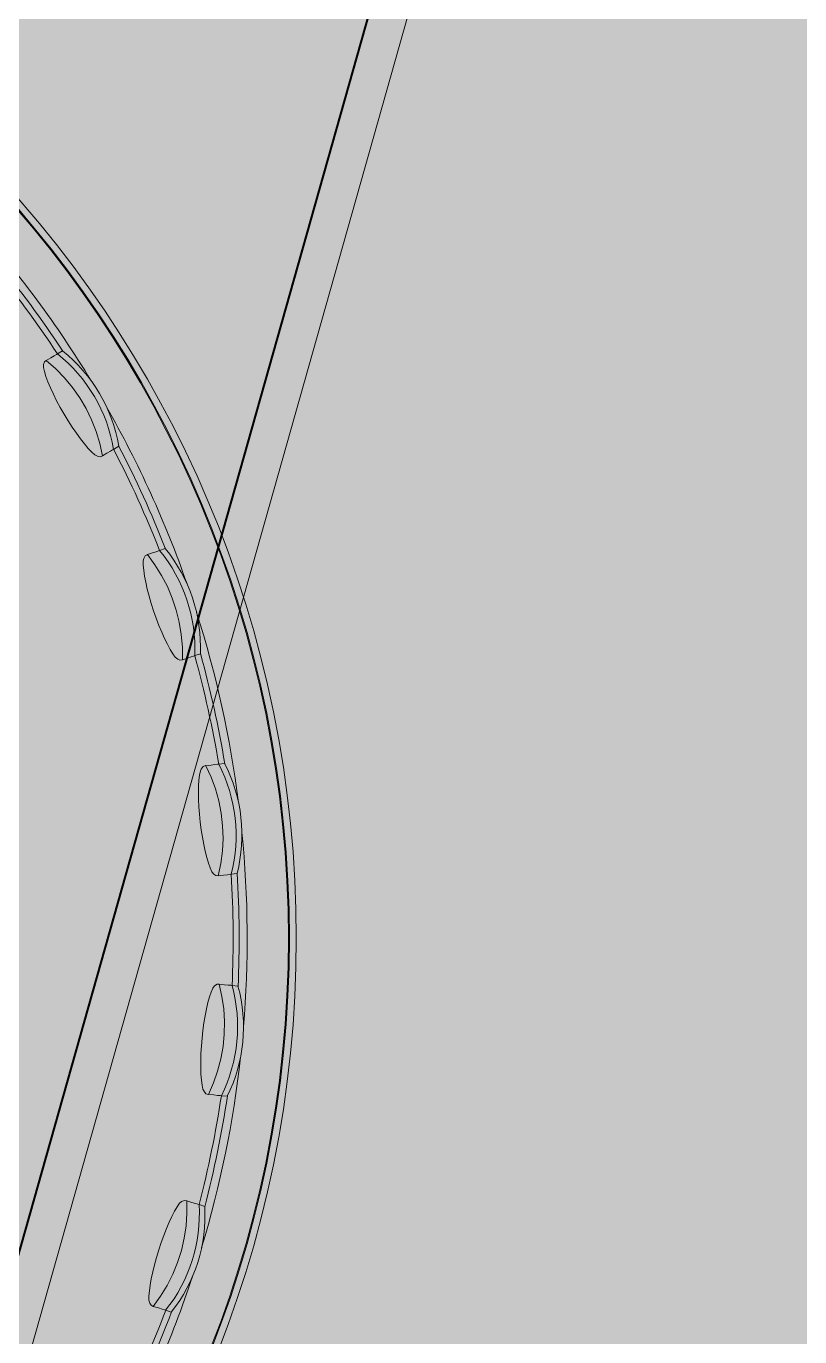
# Model space of a CAD drawing. Header units: millimetres. Extents: x -11451263 to 11578383104, y -507 to 1450429.
# Drawn here: x 12077447 to 12077757, y 1109685 to 1110210 of the extents above; entities that cross this region are included whole.
import ezdxf

# ---------------------------------------------------------------- set-up
doc = ezdxf.new("R2010")
doc.units = ezdxf.units.MM
doc.header["$MEASUREMENT"] = 0
doc.layers.get('0').update_dxf_attribs({"linetype": 'CONTINUOUS', "lineweight": 13})
doc.layers.get('Defpoints').update_dxf_attribs({"color": 5, "linetype": 'CONTINUOUS', "lineweight": 13})
for name, color, linetype, lineweight in [('DO DIEN TICH THONG THUY', 141, 'CONTINUOUS', 13), ('KT-Net cat', 1, 'CONTINUOUS', 40), ('KT-Net to mau', 159, 'CONTINUOUS', 18), ('SPE-MEP-Plumbing', 90, 'CONTINUOUS', 0)]:
    doc.layers.add(name, color=color, linetype=linetype, lineweight=lineweight)

# ---------------------------------------------------------------- blocks, each defined once
blk = doc.blocks.new('binh loc cat (bang)')
for p, q in [((851.42, -110.77), (852.41, -109.36)), ((852.41, -109.36), (853.38, -108.61)), ((853.38, -108.61), (854.24, -108.23)), ((854.24, -108.23), (855.27, -108.36)), ((855.29, -113.39), (855.27, -108.36)), ((857.3, -109.01), (855.27, -108.36)), ((858.8, -109.5), (857.3, -109.01)), ((859.77, -109.81), (858.8, -109.5)), ((860.22, -109.95), (859.77, -109.81)), ((860.22, -109.95), (862.47, -110.69)), ((848.17, -116.9), (849.28, -114.58)), ((849.28, -114.58), (850.37, -112.52)), ((850.37, -112.52), (851.42, -110.77)), ((854.92, -118.41), (855.29, -113.39)), ((845.96, -122.18), (847.05, -119.45)), ((847.05, -119.45), (848.17, -116.9)), ((854.14, -123.38), (854.92, -118.41)), ((843.91, -127.99), (844.9, -125.05)), ((844.9, -125.05), (845.96, -122.18)), ((852.97, -128.28), (854.14, -123.38)), ((842.16, -133.89), (842.98, -130.95)), ((842.98, -130.95), (843.91, -127.99)), ((851.41, -133.08), (852.97, -128.28)), ((841.44, -136.74), (842.16, -133.89)), ((849.48, -137.73), (851.41, -133.08)), ((840.37, -142), (840.84, -139.46)), ((840.84, -139.46), (841.44, -136.74)), ((847.18, -142.21), (849.48, -137.73)), ((839.84, -148.05), (839.87, -146.33)), ((839.87, -146.33), (840.05, -144.3)), ((840.05, -144.3), (840.37, -142)), ((841.56, -150.54), (844.54, -146.49)), ((844.54, -146.49), (847.18, -142.21)), ((840.12, -149.08), (839.84, -148.05)), ((840.76, -150.15), (840.12, -149.08)), ((841.56, -150.54), (840.76, -150.15)), ((841.56, -150.54), (843.57, -151.2)), ((843.57, -151.2), (845.06, -151.69)), ((845.06, -151.69), (846.04, -152.02)), ((846.04, -152.02), (846.5, -152.17)), ((848.76, -152.89), (846.5, -152.17)), ((816.73, -195.09), (818.23, -193.3)), ((818.23, -193.3), (819.62, -191.81)), ((819.62, -191.81), (820.88, -190.64)), ((820.88, -190.64), (821.98, -190.11)), ((821.98, -190.11), (822.91, -189.91)), ((822.86, -195.18), (823.88, -190.25)), ((822.91, -189.91), (823.88, -190.25)), ((825.73, -191.31), (823.88, -190.25)), ((827.1, -192.1), (825.73, -191.31)), ((827.98, -192.6), (827.1, -192.1)), ((828.39, -192.84), (827.98, -192.6)), ((828.39, -192.84), (830.44, -194.03)), ((811.9, -201.84), (813.54, -199.39)), ((813.54, -199.39), (815.16, -197.13)), ((815.16, -197.13), (816.73, -195.09)), ((821.45, -200.01), (822.86, -195.18)), ((808.69, -207.09), (810.27, -204.42)), ((810.27, -204.42), (811.9, -201.84)), ((817.49, -209.26), (819.65, -204.71)), ((819.65, -204.71), (821.45, -200.01)), ((805.75, -212.5), (807.17, -209.8)), ((807.17, -209.8), (808.69, -207.09)), ((814.97, -213.63), (817.49, -209.26)), ((803.3, -217.67), (804.45, -215.14)), ((804.45, -215.14), (805.75, -212.5)), ((812.11, -217.77), (814.97, -213.63)), ((801.52, -222.24), (802.32, -220.06)), ((802.32, -220.06), (803.3, -217.67)), ((808.94, -221.68), (812.11, -217.77)), ((800.54, -225.87), (800.92, -224.19)), ((800.92, -224.19), (801.52, -222.24)), ((801.71, -228.67), (805.46, -225.32)), ((805.46, -225.32), (808.94, -221.68)), ((800.62, -227.05), (800.54, -225.87)), ((801.02, -228.15), (800.62, -227.05)), ((801.71, -228.67), (801.02, -228.15)), ((801.71, -228.67), (803.53, -229.73)), ((803.53, -229.73), (804.89, -230.52)), ((804.89, -230.52), (805.78, -231.04)), ((805.78, -231.04), (806.2, -231.28)), ((808.26, -232.46), (806.2, -231.28)), ((766.2, -268.74), (768.16, -267.07)), ((768.16, -267.07), (769.99, -265.64)), ((769.99, -265.64), (771.66, -264.47)), ((771.66, -264.47), (773.14, -263.58)), ((773.14, -263.58), (774.33, -263.29)), ((774.13, -268.43), (776.16, -263.83)), ((774.33, -263.29), (775.27, -263.3)), ((775.27, -263.3), (776.16, -263.83)), ((777.74, -265.25), (776.16, -263.83)), ((778.92, -266.3), (777.74, -265.25)), ((779.68, -266.98), (778.92, -266.3)), ((780.03, -267.3), (779.68, -266.98)), ((780.03, -267.3), (781.79, -268.89)), ((759.9, -274.86), (762.03, -272.67)), ((762.03, -272.67), (764.14, -270.62)), ((764.14, -270.62), (766.2, -268.74)), ((769.01, -277.1), (771.75, -272.87)), ((771.75, -272.87), (774.13, -268.43)), ((755.75, -279.47), (757.79, -277.14)), ((757.79, -277.14), (759.9, -274.86)), ((765.95, -281.1), (769.01, -277.1)), ((751.98, -284.13), (753.79, -281.82)), ((753.79, -281.82), (755.75, -279.47)), ((762.58, -284.84), (765.95, -281.1)), ((747.63, -290.47), (748.87, -288.5)), ((748.87, -288.5), (750.32, -286.37)), ((750.32, -286.37), (751.98, -284.13)), ((755, -291.46), (758.92, -288.3)), ((758.92, -288.3), (762.58, -284.84)), ((745.78, -294.62), (745.92, -293.82)), ((745.92, -293.82), (746.64, -292.25)), ((746.64, -292.25), (747.63, -290.47)), ((750.85, -294.3), (755, -291.46)), ((745.85, -295.95), (745.78, -294.62)), ((746.37, -296.72), (745.85, -295.95)), ((746.48, -296.79), (746.37, -296.72)), ((746.48, -296.79), (750.85, -294.3)), ((746.48, -296.79), (748.04, -298.21)), ((748.04, -298.21), (749.21, -299.27)), ((749.21, -299.27), (749.97, -299.96)), ((749.97, -299.96), (750.33, -300.28)), ((752.1, -301.86), (750.33, -300.28)), ((709.65, -325.57), (711.27, -325.01)), ((711.27, -325.01), (712.5, -324.97)), ((712.5, -324.97), (713.42, -325.17)), ((713.42, -325.17), (714.18, -325.88)), ((698.52, -331.59), (701.01, -330.02)), ((701.01, -330.02), (703.41, -328.61)), ((703.41, -328.61), (705.68, -327.39)), ((705.68, -327.39), (707.77, -326.36)), ((707.77, -326.36), (709.65, -325.57)), ((707.98, -333.8), (711.24, -329.96)), ((711.24, -329.96), (714.18, -325.88)), ((715.43, -327.6), (714.18, -325.88)), ((716.36, -328.87), (715.43, -327.6)), ((716.97, -329.69), (716.36, -328.87)), ((717.24, -330.07), (716.97, -329.69)), ((717.24, -330.07), (718.63, -332)), ((690.96, -336.93), (693.45, -335.08)), ((693.45, -335.08), (695.98, -333.28)), ((695.98, -333.28), (698.52, -331.59)), ((704.43, -337.37), (707.98, -333.8)), ((684.22, -342.56), (686.3, -340.71)), ((686.3, -340.71), (688.56, -338.82)), ((688.56, -338.82), (690.96, -336.93)), ((696.53, -343.6), (700.61, -340.64)), ((700.61, -340.64), (704.43, -337.37)), ((679.4, -347.54), (680.74, -346)), ((680.74, -346), (682.35, -344.33)), ((682.35, -344.33), (684.22, -342.56)), ((687.74, -348.51), (692.23, -346.23)), ((692.23, -346.23), (696.53, -343.6)), ((677.86, -351.12), (678.01, -349.86)), ((678.28, -351.93), (677.86, -351.12)), ((678.01, -349.86), (678.36, -348.92)), ((678.29, -351.95), (683.08, -350.42)), ((678.36, -348.92), (679.4, -347.54)), ((683.08, -350.42), (687.74, -348.51)), ((678.29, -351.95), (678.28, -351.93)), ((678.29, -351.95), (679.53, -353.66)), ((679.53, -353.66), (680.45, -354.93)), ((680.45, -354.93), (681.05, -355.77)), ((681.05, -355.77), (681.33, -356.16)), ((682.74, -358.08), (681.33, -356.16)), ((634.28, -372.83), (636.28, -372.44)), ((636.28, -372.44), (637.99, -372.23)), ((637.99, -372.23), (639.35, -372.49)), ((639.35, -372.49), (640.25, -372.98)), ((618.46, -378.37), (621.31, -377.14)), ((621.31, -377.14), (624.15, -376.01)), ((624.15, -376.01), (626.91, -375)), ((626.91, -375), (629.55, -374.12)), ((629.55, -374.12), (632.02, -373.39)), ((632.02, -373.39), (634.28, -372.83)), ((632.95, -380.14), (636.93, -377.06)), ((636.93, -377.06), (640.65, -373.68)), ((640.25, -372.98), (640.65, -373.68)), ((641.52, -375.62), (640.65, -373.68)), ((642.17, -377.06), (641.52, -375.62)), ((642.59, -377.99), (642.17, -377.06)), ((607.88, -383.77), (610.3, -382.39)), ((610.3, -382.39), (612.9, -381.02)), ((612.9, -381.02), (615.64, -379.67)), ((615.64, -379.67), (618.46, -378.37)), ((624.31, -385.3), (628.73, -382.89)), ((628.73, -382.89), (632.95, -380.14)), ((642.78, -378.42), (642.59, -377.99)), ((642.78, -378.42), (643.73, -380.59)), ((600.83, -388.77), (602.13, -387.64)), ((602.13, -387.64), (603.76, -386.42)), ((603.76, -386.42), (605.69, -385.12)), ((605.69, -385.12), (607.88, -383.77)), ((614.95, -389.03), (619.7, -387.35)), ((619.7, -387.35), (624.31, -385.3)), ((599.88, -390.9), (600.2, -389.78)), ((600.13, -391.72), (599.88, -390.9)), ((600.13, -391.72), (605.13, -391.22)), ((600.13, -391.72), (600.98, -393.65)), ((600.2, -389.78), (600.83, -388.77)), ((600.98, -393.65), (601.62, -395.09)), ((605.13, -391.22), (610.09, -390.32)), ((610.09, -390.32), (614.95, -389.03)), ((601.62, -395.09), (602.03, -396.04)), ((602.03, -396.04), (602.23, -396.48)), ((603.2, -398.64), (602.23, -396.48))]:
    blk.add_line(p, q)
for radius in [450, 447.23, 446.83]:
    blk.add_circle((450, 0), radius)
for centre, radius, start, end in [((450, 0), 430.33, 342.8082, 353.1918), ((450, 0), 424.7, 344.9955, 351.0045), ((450, 0), 427.12, 344.9558, 351.0442), ((798.18, -113.13), 62.11, 321.0655, 2.9345), ((800.44, -113.86), 62.11, 321.0752, 2.9248), ((450, 0), 430.33, 330.8082, 341.1918), ((450, 0), 424.7, 332.9955, 339.0045), ((450, 0), 427.12, 332.9558, 339.0442), ((767.05, -183.05), 62.11, 309.0655, 350.9345), ((769.1, -184.24), 62.11, 309.0752, 350.9248), ((450, 0), 430.33, 318.8082, 329.1918), ((450, 0), 424.7, 320.9955, 327.0045), ((450, 0), 427.12, 320.9558, 327.0442), ((722.07, -244.97), 62.11, 297.0655, 338.9345), ((723.83, -246.55), 62.11, 297.0752, 338.9248), ((450, 0), 430.33, 306.8082, 317.1918), ((450, 0), 424.7, 308.9955, 315.0045), ((450, 0), 427.12, 308.9558, 315.0442), ((665.19, -296.18), 62.11, 285.0655, 326.9345), ((666.58, -298.1), 62.11, 285.0752, 326.9248), ((450, 0), 430.33, 294.8082, 305.1918), ((450, 0), 424.7, 296.9955, 303.0045), ((450, 0), 427.12, 296.9558, 303.0442), ((598.91, -334.45), 62.11, 273.0655, 314.9345), ((599.87, -336.61), 62.11, 273.0752, 314.9248), ((450, 0), 430.33, 282.8082, 293.1918), ((450, 0), 424.7, 284.9955, 291.0045), ((450, 0), 427.12, 284.9558, 291.0442)]:
    blk.add_arc(centre, radius, start, end)
blk = doc.blocks.new('A$C28B845C9')
at = {"layer": 'SPE-MEP-Plumbing', "xscale": -1, "rotation": 144.4550569256111}
blk.add_blockref('binh loc cat (bang)', (3419.19, 6202.86, 0), dxfattribs=at)
blk = doc.blocks.new('l3 hatch north')
at = {"true_color": 0xf28888}
h = blk.add_hatch(color=11, dxfattribs=at)
h.dxf.hatch_style = 1
edge = h.paths.add_edge_path()
edge.add_arc((12067777.96, 1591954.07), 10786.77, 116.688833, 139.659031, ccw=False)
edge.add_arc((12065362.28, 1597191.63), 5025.99, 80.17216, 118.90222, ccw=False)
edge.add_arc((12065360.23, 1597283.58), 4935.76, 51.15696, 79.96644, ccw=False)
edge.add_line((12068455.88, 1601127.89), (12074702.55, 1595959.96))
edge.add_arc((12078138.99, 1599771.03), 5131.61, 227.95899, 237.24787)
edge.add_line((12075362.76, 1595455.25), (12074102.63, 1593929.37))
edge.add_line((12074102.63, 1593929.37), (12080579.5, 1588580.52))
edge.add_arc((12078611.51, 1585300.34), 3825.25, -11.16173, 59.03781, ccw=False)
edge.add_line((12082364.41, 1584559.85), (12080860.2, 1579171.15))
edge.add_arc((12082407.8, 1578761.24), 1600.96, 165.16459, 253.77999)
edge.add_line((12081960.61, 1577224), (12083459.92, 1576800.34))
edge.add_line((12083459.92, 1576800.34), (12083913.78, 1578406.52))
edge.add_line((12083913.78, 1578406.52), (12085010.14, 1578096.72))
edge.add_line((12085010.14, 1578096.72), (12085064.52, 1578289.18))
edge.add_line((12085064.52, 1578289.18), (12087432.52, 1577620.05))
edge.add_line((12087432.52, 1577620.05), (12086925.35, 1575825.25))
edge.add_line((12086925.35, 1575825.25), (12111654.03, 1568830.2))
edge.add_line((12111654.03, 1568830.2), (12097509.92, 1572827.79))
edge.add_line((12097509.92, 1572827.79), (12096694, 1569943.29))
edge.add_line((12096694, 1569943.29), (12082642.29, 1573913.91))
edge.add_arc((12083458.06, 1576800.86), 3000, 230.44883, 254.22122, ccw=False)
edge.add_line((12081547.76, 1574487.7), (12079856.15, 1575884.69))
edge.add_line((12079856.15, 1575884.69), (12074206.97, 1580549.99))
edge.add_line((12074206.97, 1580549.99), (12074525.23, 1580935.38))
edge.add_line((12074525.23, 1580935.38), (12065810.18, 1588132.85))
edge.add_line((12065810.18, 1588132.85), (12050084.27, 1569085.9))
edge.add_line((12050084.27, 1569085.9), (12055250.35, 1564819.56))
edge.add_arc((12057430.84, 1567459.9), 3424.32, 230.44882, 313.33083)
edge.add_line((12059780.64, 1564969.04), (12061886.26, 1567515.47))
edge.add_line((12061886.26, 1567515.47), (12054098.59, 1573946.81))
edge.add_line((12054098.59, 1573946.81), (12055942.53, 1576179.62))
edge.add_line((12055942.53, 1576179.62), (12063730.2, 1569748.27))
edge.add_line((12063730.2, 1569748.27), (12067961.52, 1574871.94))
edge.add_line((12067961.52, 1574871.94), (12068886.78, 1574107.82))
edge.add_line((12068886.78, 1574107.82), (12074206.97, 1580549.99))
edge.add_line((12074206.97, 1580549.99), (12079856.15, 1575884.69))
edge.add_line((12079856.15, 1575884.69), (12081547.76, 1574487.7))
edge.add_arc((12083458.06, 1576800.86), 3000, 230.44883, 254.22122)
edge.add_line((12082642.29, 1573913.91), (12086108.5, 1572934.45))
edge.add_line((12086108.5, 1572934.45), (12084476.83, 1567056.48))
edge.add_line((12084476.83, 1567056.48), (12095035.21, 1564073.22))
edge.add_line((12095035.21, 1564073.22), (12097509.92, 1572827.79))
edge.add_line((12097509.92, 1572827.79), (12111654.03, 1568830.2))
edge.add_line((12111654.03, 1568830.2), (12109283.3, 1560469.19))
edge.add_arc((12093320.71, 1575918.59), 22214.59, 292.793496, 315.935987, ccw=False)
edge.add_arc((12093298.89, 1575950.5), 22252.46, 254.792624, 292.813462, ccw=False)
edge.add_arc((12089313.04, 1565438.09), 11116.08, 224.694292, 260.413304, ccw=False)
edge.add_line((12081410.96, 1557619.89), (12080681.18, 1558229.78))
edge.add_arc((12067930.29, 1542235.32), 20455.02, 51.437935, 56.069187)
edge.add_arc((12067984.14, 1542375.13), 20308.99, 55.975037, 81.903475)
edge.add_arc((12067930.29, 1542235.32), 20455.02, 81.809325, 105.631304)
edge.add_arc((12067938.79, 1542214.18), 20477.66, 105.638269, 128.716096)
edge.add_line((12055130.79, 1558191.98), (12046773.06, 1565076.38))
edge.add_line((12046773.06, 1565076.38), (12043207.18, 1560758.5))
edge.add_line((12043207.18, 1560758.5), (12045674.56, 1558720.84))
edge.add_line((12045674.56, 1558720.84), (12047075.45, 1560417.16))
edge.add_line((12047075.45, 1560417.16), (12052958.18, 1555559.07))
edge.add_line((12052958.18, 1555559.07), (12049171.29, 1550969.88))
edge.add_line((12049171.29, 1550969.88), (12047185.11, 1548562.9))
edge.add_arc((12038306.35, 1559726.13), 14263.6, 285.19234, 308.497261, ccw=False)
edge.add_line((12042044.27, 1545961.02), (12033444.61, 1542693.7))
edge.add_arc((12032076.87, 1546537.06), 4079.48, 184.64306, 289.5892, ccw=False)
edge.add_arc((12089443.33, 1544277.48), 61462.84, 171.7570062, 178.2011574, ccw=False)
edge.add_arc((12090395.2, 1544187.72), 62417.77, 165.1780988, 171.8007352, ccw=False)
edge.add_arc((12070027.31, 1550023.57), 41236.95, 159.167013, 165.777288, ccw=False)
edge.add_arc((12037505.71, 1561823.84), 6666.57, 146.372654, 154.543605, ccw=False)
edge.add_line((12031954.75, 1565515.71), (12037146.87, 1571794.02))
edge.add_line((12037146.87, 1571794.02), (12039596.78, 1574760.6))
edge.add_arc((12040213.7, 1574251.19), 800.05, 50.45444, 140.4522, ccw=False)
edge.add_line((12040723.08, 1574868.13), (12041981.89, 1573828.55))
edge.add_arc((12042393.29, 1574455.74), 750.08, 236.73741, 318.61248)
edge.add_line((12042956.04, 1573959.83), (12047186.29, 1579082.21))
edge.add_arc((12045700.6, 1579824.37), 1660.74, 333.4561, 379.35022)
edge.add_arc((12051091.76, 1582096.74), 4194.09, 142.31596, 204.24266, ccw=False)
edge.add_line((12047772.58, 1584660.61), (12047967.93, 1584897.15))
edge.add_line((12047967.93, 1584897.15), (12059556.23, 1598936.73))

msp = doc.modelspace()

# ---------------------------------------------------------------- linework, layer by layer
at = {"layer": 'DO DIEN TICH THONG THUY'}
msp.add_lwpolyline([(12076560.04, 1110947.54), (12077048.12, 1112674.51), (12088098.45, 1109548.76), (12087283.64, 1106675.17), (12077392.4, 1109479.82), (12077714.53, 1110620.19), (12076560.04, 1110947.54)], dxfattribs=at)
at = {"layer": 'KT-Net cat'}
msp.add_line((12076993.09, 1108122.24), (12077700.09, 1110624.27), dxfattribs=at)

# ---------------------------------------------------------------- block references
at = {"layer": 'Defpoints'}
msp.add_blockref('A$C28B845C9', (12073319.99, 1103903.74), dxfattribs=at)
at = {"layer": 'KT-Net to mau'}
msp.add_blockref('l3 hatch north', (-23551.5, -459267, 0), dxfattribs=at)

doc.saveas('drawing.dxf')
